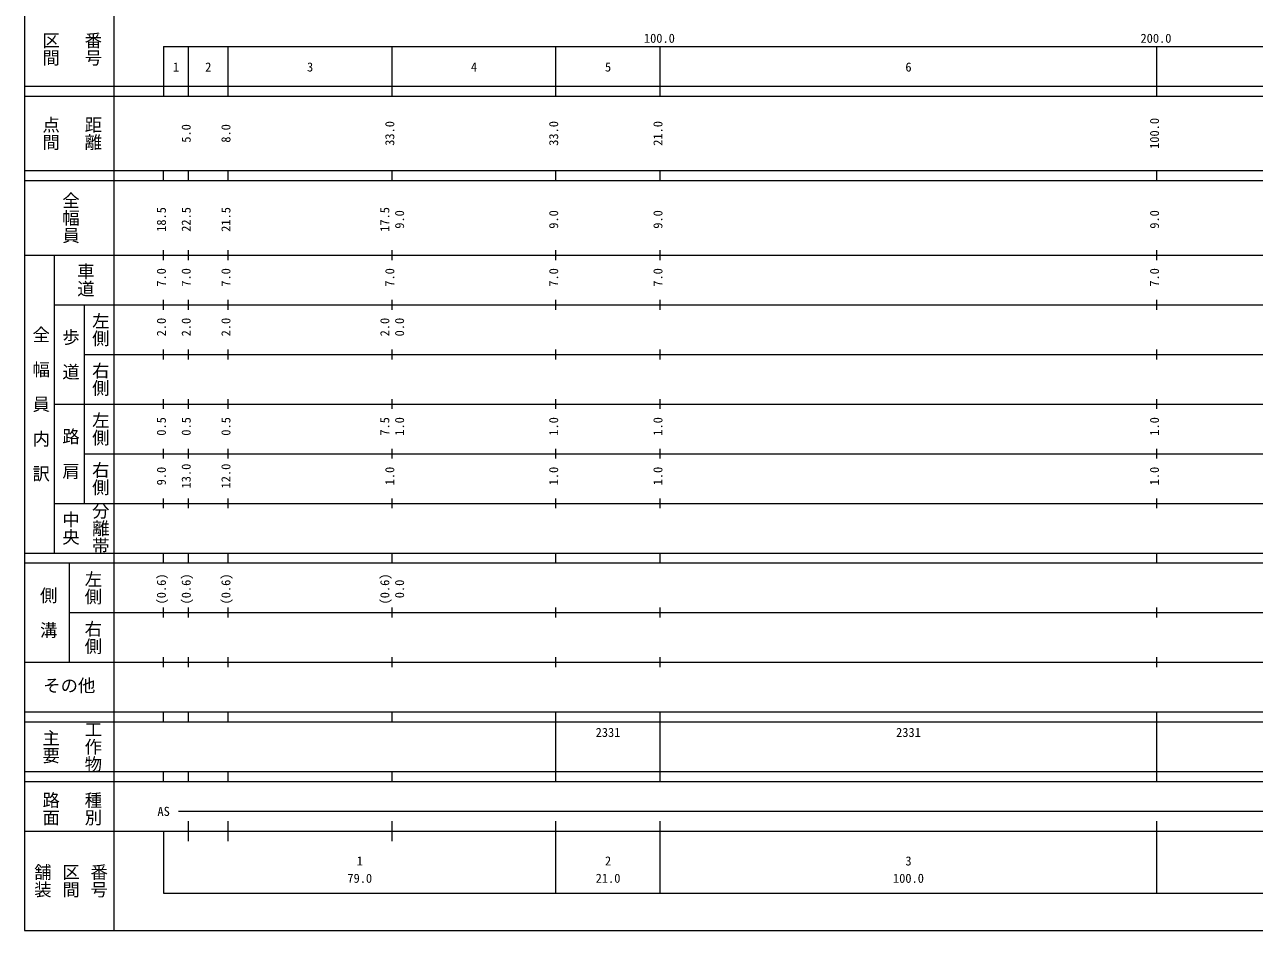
# Model space of a CAD drawing. Units: millimetres on the paper, enlarged 1000 times. Extents: x -75923 to 564077, y -56560 to 303440.
# Drawn here: x -75923 to 171738, y -56560 to 125849 of the extents above; entities that cross this region are included whole.
import ezdxf
from ezdxf.enums import TextEntityAlignment as Align

# ---------------------------------------------------------------- set-up
doc = ezdxf.new("R2010")
doc.units = ezdxf.units.MM
doc.header["$LTSCALE"] = 1000
doc.layers.add('M-TTL', color=2, linetype='Continuous', lineweight=13)
doc.layers.add('M-TTL-BAND', color=7, linetype='Continuous', lineweight=13)
doc.styles.add('@ＭＳ ゴシック', font='')
doc.styles.add('ＭＳ ゴシック', font='')
doc.styles.get('@ＭＳ ゴシック').set_extended_font_data('@MS Gothic')
doc.styles.get('ＭＳ ゴシック').set_extended_font_data('MS Gothic')

msp = doc.modelspace()

# ---------------------------------------------------------------- linework, layer by layer
at = {"layer": 'M-TTL'}
for p, q in [((-75923, 303440), (-75923, -56560)), ((-75923, -56560), (564077, -56560))]:
    msp.add_line(p, q, dxfattribs=at)
at = {"layer": 'M-TTL-BAND'}
for p, q in [((-57923, 293440), (-57923, -56560)), ((-47923, 121440), (463077, 121440)), ((-47923, 121440), (-47923, 111440)), ((-42923, 111440), (-42923, 121440)), ((-34923, 111440), (-34923, 121440)), ((-1923, 111440), (-1923, 121440)), ((31077, 111440), (31077, 121440)), ((52077, 111440), (52077, 121440)), ((152077, 111440), (152077, 121440)), ((-75923, 113440), (463077, 113440)), ((-75923, 111440), (463077, 111440)), ((-75923, 96440), (463077, 96440)), ((-75923, 94440), (463077, 94440)), ((-47923, 94440), (-47923, 96440)), ((-42923, 94440), (-42923, 96440)), ((-34923, 94440), (-34923, 96440)), ((-1923, 94440), (-1923, 96440)), ((31077, 94440), (31077, 96440)), ((52077, 94440), (52077, 96440)), ((152077, 94440), (152077, 96440)), ((-75923, 79440), (463077, 79440)), ((-69923, 19440), (-69923, 79440)), ((-47923, 78440), (-47923, 80440)), ((-42923, 78440), (-42923, 80440)), ((-34923, 78440), (-34923, 80440)), ((-1923, 78440), (-1923, 80440)), ((31077, 78440), (31077, 80440)), ((52077, 78440), (52077, 80440)), ((152077, 78440), (152077, 80440)), ((-69923, 69440), (463077, 69440)), ((-63923, 69440), (-63923, 29440)), ((-47923, 68440), (-47923, 70440)), ((-42923, 68440), (-42923, 70440)), ((-34923, 68440), (-34923, 70440)), ((-1923, 68440), (-1923, 70440)), ((31077, 68440), (31077, 70440)), ((52077, 68440), (52077, 70440)), ((152077, 68440), (152077, 70440)), ((-63923, 59440), (463077, 59440)), ((-47923, 58440), (-47923, 60440)), ((-42923, 58440), (-42923, 60440)), ((-34923, 58440), (-34923, 60440)), ((-1923, 58440), (-1923, 60440)), ((31077, 58440), (31077, 60440)), ((52077, 58440), (52077, 60440)), ((152077, 58440), (152077, 60440)), ((-47923, 48440), (-47923, 50440)), ((-42923, 48440), (-42923, 50440)), ((-34923, 48440), (-34923, 50440)), ((-1923, 48440), (-1923, 50440)), ((31077, 48440), (31077, 50440)), ((52077, 48440), (52077, 50440)), ((152077, 48440), (152077, 50440)), ((-69923, 49440), (463077, 49440)), ((-47923, 38440), (-47923, 40440)), ((-42923, 38440), (-42923, 40440)), ((-34923, 38440), (-34923, 40440)), ((-1923, 38440), (-1923, 40440)), ((31077, 38440), (31077, 40440)), ((52077, 38440), (52077, 40440)), ((152077, 38440), (152077, 40440)), ((-63923, 39440), (463077, 39440)), ((-47923, 28440), (-47923, 30440)), ((-42923, 28440), (-42923, 30440)), ((-34923, 28440), (-34923, 30440)), ((-1923, 28440), (-1923, 30440)), ((31077, 28440), (31077, 30440)), ((52077, 28440), (52077, 30440)), ((152077, 28440), (152077, 30440)), ((-69923, 29440), (463077, 29440)), ((-75923, 19440), (463077, 19440)), ((-75923, 17440), (463077, 17440)), ((-66923, 17440), (-66923, -2560)), ((-47923, 17440), (-47923, 19440)), ((-42923, 17440), (-42923, 19440)), ((-34923, 17440), (-34923, 19440)), ((-1923, 17440), (-1923, 19440)), ((31077, 17440), (31077, 19440)), ((52077, 17440), (52077, 19440)), ((152077, 17440), (152077, 19440)), ((-66923, 7440), (463077, 7440)), ((-47923, 6440), (-47923, 8440)), ((-42923, 6440), (-42923, 8440)), ((-34923, 6440), (-34923, 8440)), ((-1923, 6440), (-1923, 8440)), ((31077, 6440), (31077, 8440)), ((52077, 6440), (52077, 8440)), ((152077, 6440), (152077, 8440)), ((-47923, -3560), (-47923, -1560)), ((-42923, -3560), (-42923, -1560)), ((-34923, -3560), (-34923, -1560)), ((-1923, -3560), (-1923, -1560)), ((31077, -3560), (31077, -1560)), ((52077, -3560), (52077, -1560)), ((152077, -3560), (152077, -1560)), ((-75923, -2560), (463077, -2560)), ((-75923, -12560), (463077, -12560)), ((-75923, -14560), (463077, -14560)), ((-47923, -14560), (-47923, -12560)), ((-42923, -14560), (-42923, -12560)), ((-34923, -14560), (-34923, -12560)), ((-1923, -14560), (-1923, -12560)), ((31077, -14560), (31077, -12560)), ((31077, -24560), (31077, -14560)), ((52077, -14560), (52077, -12560)), ((52077, -24560), (52077, -14560)), ((52077, -24560), (52077, -14560)), ((152077, -14560), (152077, -12560)), ((152077, -24560), (152077, -14560)), ((152077, -24560), (152077, -14560)), ((-75923, -24560), (463077, -24560)), ((-47923, -26560), (-47923, -24560)), ((-42923, -26560), (-42923, -24560)), ((-34923, -26560), (-34923, -24560)), ((-1923, -26560), (-1923, -24560)), ((31077, -26560), (31077, -24560)), ((52077, -26560), (52077, -24560)), ((152077, -26560), (152077, -24560)), ((-75923, -26560), (463077, -26560)), ((-44923, -32560), (349077, -32560)), ((-42923, -38560), (-42923, -34560)), ((-34923, -38560), (-34923, -34560)), ((-1923, -38560), (-1923, -34560)), ((31077, -49060), (31077, -34560)), ((52077, -49060), (52077, -34560)), ((152077, -49060), (152077, -34560)), ((-75923, -36560), (463077, -36560)), ((-47923, -36560), (-47923, -49060)), ((-47923, -49060), (463077, -49060))]:
    msp.add_line(p, q, dxfattribs=at)

# ---------------------------------------------------------------- texts
for s, height, rotation, style, p in [('区間', 2566, 270, '@ＭＳ ゴシック', (-72673, 124440)), ('番号', 2566, 270, '@ＭＳ ゴシック', (-64173, 124440)), ('点間', 2566, 270, '@ＭＳ ゴシック', (-72673, 107440)), ('距離', 2566, 270, '@ＭＳ ゴシック', (-64173, 107440)), ('100.0', 1833, 90, 'ＭＳ ゴシック', (153077, 100815)), ('5.0', 1833, 90, 'ＭＳ ゴシック', (-41923, 102065)), ('8.0', 1833, 90, 'ＭＳ ゴシック', (-33923, 102065)), ('33.0', 1833, 90, 'ＭＳ ゴシック', (-923, 101440)), ('33.0', 1833, 90, 'ＭＳ ゴシック', (32077, 101440)), ('21.0', 1833, 90, 'ＭＳ ゴシック', (53077, 101440)), ('全幅員', 2566, 270, '@ＭＳ ゴシック', (-68673, 92190)), ('18.5', 1833, 90, 'ＭＳ ゴシック', (-46923, 84114)), ('22.5', 1833, 90, 'ＭＳ ゴシック', (-41923, 84114)), ('21.5', 1833, 90, 'ＭＳ ゴシック', (-33923, 84114)), ('17.5', 1833, 90, 'ＭＳ ゴシック', (-1923, 84114)), ('9.0', 1833, 90, 'ＭＳ ゴシック', (1047, 84739)), ('9.0', 1833, 90, 'ＭＳ ゴシック', (32077, 84739)), ('9.0', 1833, 90, 'ＭＳ ゴシック', (53077, 84739)), ('9.0', 1833, 90, 'ＭＳ ゴシック', (153077, 84739)), ('車道', 2566, 270, '@ＭＳ ゴシック', (-65673, 77940)), ('7.0', 1833, 90, 'ＭＳ ゴシック', (-46923, 73065)), ('7.0', 1833, 90, 'ＭＳ ゴシック', (-41923, 73065)), ('7.0', 1833, 90, 'ＭＳ ゴシック', (-33923, 73065)), ('7.0', 1833, 90, 'ＭＳ ゴシック', (-923, 73065)), ('7.0', 1833, 90, 'ＭＳ ゴシック', (32077, 73065)), ('7.0', 1833, 90, 'ＭＳ ゴシック', (53077, 73065)), ('7.0', 1833, 90, 'ＭＳ ゴシック', (153077, 73065)), ('左側', 2566, 270, '@ＭＳ ゴシック', (-62673, 67940)), ('全\u3000幅\u3000員\u3000内\u3000訳', 2566, 270, '@ＭＳ ゴシック', (-74673, 65190)), ('歩\u3000道', 2566, 270, '@ＭＳ ゴシック', (-68673, 64690)), ('2.0', 1833, 90, 'ＭＳ ゴシック', (-46923, 63065)), ('2.0', 1833, 90, 'ＭＳ ゴシック', (-41923, 63065)), ('2.0', 1833, 90, 'ＭＳ ゴシック', (-33923, 63065)), ('2.0', 1833, 90, 'ＭＳ ゴシック', (-1923, 63065)), ('0.0', 1833, 90, 'ＭＳ ゴシック', (1047, 63065)), ('右側', 2566, 270, '@ＭＳ ゴシック', (-62673, 57940)), ('左側', 2566, 270, '@ＭＳ ゴシック', (-62673, 47940)), ('0.5', 1833, 90, 'ＭＳ ゴシック', (-46923, 43065)), ('0.5', 1833, 90, 'ＭＳ ゴシック', (-41923, 43065)), ('0.5', 1833, 90, 'ＭＳ ゴシック', (-33923, 43065)), ('7.5', 1833, 90, 'ＭＳ ゴシック', (-1923, 43065)), ('1.0', 1833, 90, 'ＭＳ ゴシック', (1047, 43065)), ('1.0', 1833, 90, 'ＭＳ ゴシック', (32077, 43065)), ('1.0', 1833, 90, 'ＭＳ ゴシック', (53077, 43065)), ('1.0', 1833, 90, 'ＭＳ ゴシック', (153077, 43065)), ('路\u3000肩', 2566, 270, '@ＭＳ ゴシック', (-68673, 44690)), ('右側', 2566, 270, '@ＭＳ ゴシック', (-62673, 37940)), ('13.0', 1833, 90, 'ＭＳ ゴシック', (-41923, 32440)), ('12.0', 1833, 90, 'ＭＳ ゴシック', (-33923, 32440)), ('9.0', 1833, 90, 'ＭＳ ゴシック', (-46923, 33065)), ('1.0', 1833, 90, 'ＭＳ ゴシック', (-923, 33065)), ('1.0', 1833, 90, 'ＭＳ ゴシック', (32077, 33065)), ('1.0', 1833, 90, 'ＭＳ ゴシック', (53077, 33065)), ('1.0', 1833, 90, 'ＭＳ ゴシック', (153077, 33065)), ('中央', 2566, 270, '@ＭＳ ゴシック', (-68673, 27940)), ('分離帯', 2566, 270, '@ＭＳ ゴシック', (-62673, 29690)), ('左側', 2566, 270, '@ＭＳ ゴシック', (-64173, 15940)), ('(0.6)', 1833, 90, 'ＭＳ ゴシック', (-46923, 9079)), ('(0.6)', 1833, 90, 'ＭＳ ゴシック', (-41923, 9079)), ('(0.6)', 1833, 90, 'ＭＳ ゴシック', (-33923, 9079)), ('(0.6)', 1833, 90, 'ＭＳ ゴシック', (-1923, 9079)), ('側\u3000溝', 2566, 270, '@ＭＳ ゴシック', (-73173, 12690)), ('0.0', 1833, 90, 'ＭＳ ゴシック', (1047, 10329)), ('右側', 2566, 270, '@ＭＳ ゴシック', (-64173, 5940)), ('工作物', 2566, 270, '@ＭＳ ゴシック', (-64173, -14310)), ('主要', 2566, 270, '@ＭＳ ゴシック', (-72673, -16060)), ('路面', 2566, 270, '@ＭＳ ゴシック', (-72673, -28560)), ('種別', 2566, 270, '@ＭＳ ゴシック', (-64173, -28560)), ('舗装', 2566, 270, '@ＭＳ ゴシック', (-74339, -43060)), ('区間', 2566, 270, '@ＭＳ ゴシック', (-68673, -43060)), ('番号', 2566, 270, '@ＭＳ ゴシック', (-63006, -43060))]:
    msp.add_text(s, height=height, rotation=rotation, dxfattribs=dict(at, style=style)).set_placement(p, align=Align.BOTTOM_LEFT)
at = {"layer": 'M-TTL-BAND', "style": 'ＭＳ ゴシック'}
for s, height, p in [('100.0', 1833, (48797, 121635)), ('200.0', 1833, (148797, 121635)), ('1', 1833, (-46048, 115845)), ('2', 1833, (-39548, 115845)), ('3', 1833, (-19048, 115845)), ('4', 1833, (13952, 115845)), ('5', 1833, (40952, 115845)), ('6', 1833, (101452, 115845)), ('その他', 2566, (-72173, -9310)), ('2331', 1833, (39077, -18155)), ('2331', 1833, (99577, -18155)), ('AS', 1833, (-49173, -34060)), ('1', 1833, (-9048, -44037)), ('2', 1833, (40952, -44037)), ('3', 1833, (101452, -44037)), ('79.0', 1833, (-10923, -47527)), ('21.0', 1833, (39077, -47527)), ('100.0', 1833, (98952, -47527))]:
    msp.add_text(s, height=height, dxfattribs=at).set_placement(p, align=Align.BOTTOM_LEFT)

doc.saveas('drawing.dxf')
